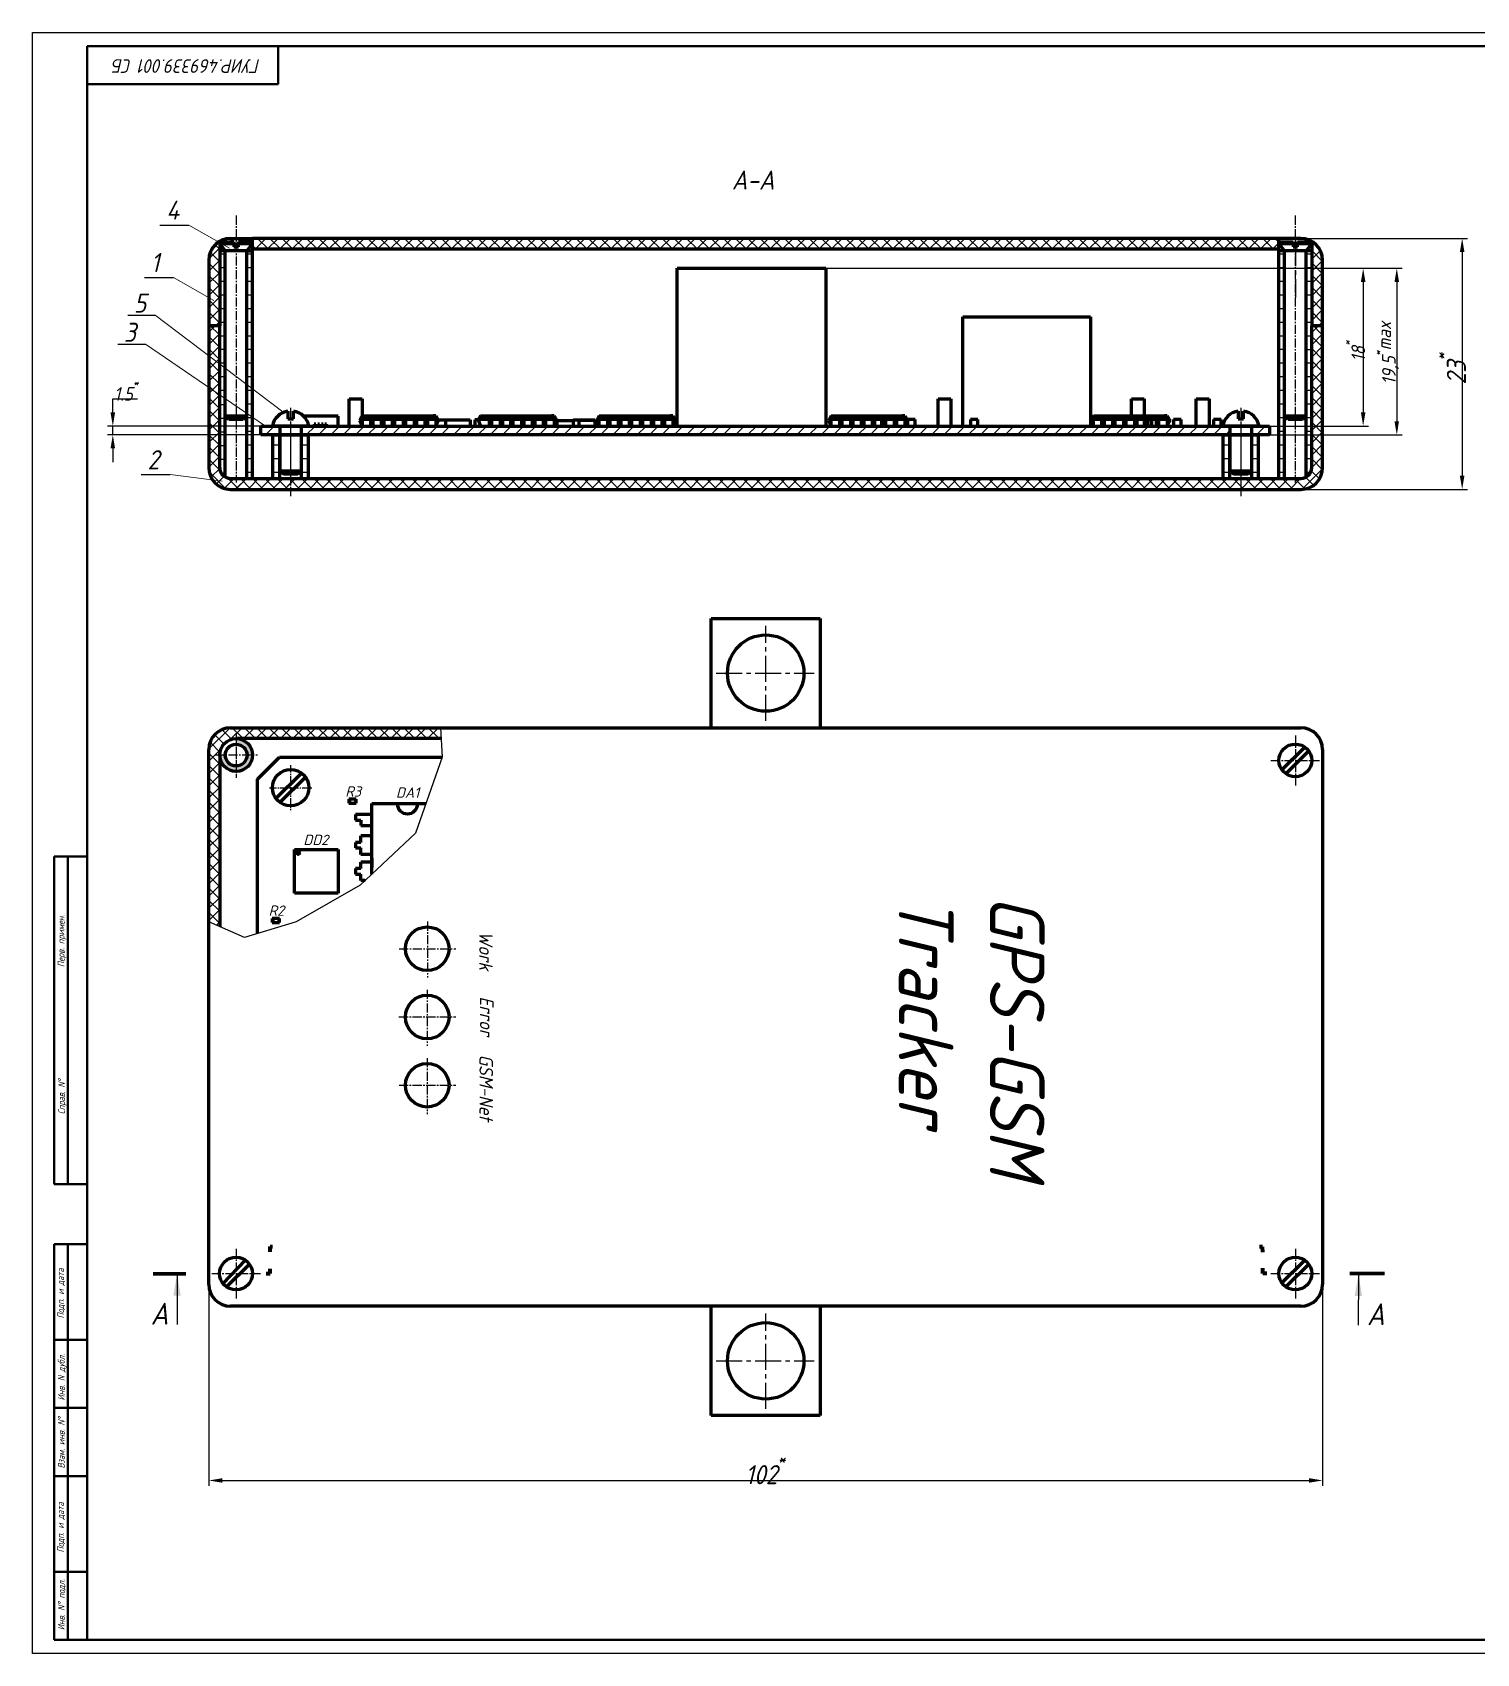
# Model space of a CAD drawing. Header units: millimetres. Extents: x 0 to 9139, y -367 to 2333.
# Drawn here: x 3502 to 4031, y -3 to 591 of the extents above; entities that cross this region are included whole.
import ezdxf
from ezdxf import colors
from ezdxf.entities.mleader import LeaderData, LeaderLine
from ezdxf.math import Vec2, Vec3

# ---------------------------------------------------------------- set-up
doc = ezdxf.new("R2010")
doc.units = ezdxf.units.MM
doc.header["$LTSCALE"] = 0.5
for name, pattern in [('ACAD_ISO02W100', [15, 12, -3]), ('CENTER2', [28.575, 19.05, -3.175, 3.175, -3.175]), ('осевая2', [28.575, 19.05, -3.175, 3.175, -3.175])]:
    doc.linetypes.add(name, pattern=pattern)
doc.layers.get('0').update_dxf_attribs({"lineweight": 60})
doc.layers.get('Defpoints').update_dxf_attribs({"color": 5})
for name, color, linetype in [('1-оси', 1, 'осевая2'), ('3-размеры', 6, 'Continuous'), ('KONTUR', 7, 'Continuous'), ('Title', 7, 'Continuous'), ('TopOverlay', 2, 'Continuous')]:
    doc.layers.add(name, color=color, linetype=linetype)
doc.layers.add('2-штриховка', color=7, linetype='Continuous', true_color=0x00c7c7)
doc.layers.add('Основная', color=7, linetype='Continuous', lineweight=40)
doc.layers.add('текст', color=7, linetype='Continuous', lineweight=30)
doc.styles.get("Standard").update_dxf_attribs({"font": 'isocpeui.ttf', "width": 0.9})
doc.styles.add('стиль1', font='romans.shx', dxfattribs={"width": 0.75, "oblique": 15, "height": 3.5})
doc.dimstyles.new('Standart', dxfattribs={"dimtxt": 5, "dimasz": 5, "dimexe": 2, "dimexo": 0, "dimgap": 1, "dimtad": 1, "dimtoh": 1, "dimdec": 0, "dimtxsty": 'Standard', "dimcen": 2.5, "dimadec": 0, "dimazin": 0, "dimtfac": 1, "dimtdec": 0, "dimtmove": 0, "dimatfit": 3, "dimldrblk": 'DOTSMALL', "dimfxl": 1, "dimarcsym": 0})
pattern_1 = [(0, (-30.363, 0), (0, 5), [24, -3, 0.5, -3, 0.5, -3])]
pattern_2 = [(45, (-30.3628, 0), (-2.245064, 2.245064), []), (135, (-30.3628, 0), (-2.245064, -2.245064), [])]

# ---------------------------------------------------------------- blocks, each defined once
blk = doc.blocks.new('_None')
blk = doc.blocks.new('*D35')
at = {"layer": '3-размеры', "color": 0, "lineweight": -2, "transparency": 16777216}
for p, q in [((3567.03, 132.18), (3567.03, 58.55)), ((3975.03, 132.18), (3975.03, 58.55)), ((3572.03, 60.55), (3970.03, 60.55))]:
    blk.add_line(p, q, dxfattribs=at)
at = {"layer": '3-размеры', "color": 0, "transparency": 16777216}
for points in [[(3572.03, 61.38), (3572.03, 59.72), (3567.03, 60.55)], [(3970.03, 61.38), (3970.03, 59.72), (3975.03, 60.55)]]:
    blk.add_solid(points, dxfattribs=at)
at = {"layer": 'Defpoints', "color": 0, "transparency": 16777216}
for p in [(3567.03, 132.18), (3975.03, 132.18), (3975.03, 60.55)]:
    blk.add_point(p, dxfattribs=at)
at = {"layer": '3-размеры', "color": 0, "transparency": 16777216, "insert": (3770.94, 65.05), "char_height": 7, "attachment_point": 5}
blk.add_mtext('102{\\A1;\\H0.7x;\\S*^ ;}', dxfattribs=at)
blk = doc.blocks.new('_DotSmall')
at = {"color": 0, "linetype": 'ByBlock', "const_width": 0.5}
blk.add_lwpolyline([(-0.0625, 0, 1), (0.0625, 0, 1)], format="xyb", close=True, dxfattribs=at)
blk = doc.blocks.new('118')
at = {"linetype": 'CENTER2', "lineweight": -3, "ltscale": 0.35}
for p, q in [((0, 10.28), (0, -10.28)), ((-9.73, 0), (9.73, 0))]:
    blk.add_line(p, q, dxfattribs=at)
at = {"lineweight": 60}
for p, q in [((-6.74, -4.9), (4.99, 6.68)), ((-4.99, -6.68), (6.74, 4.9))]:
    blk.add_line(p, q, dxfattribs=at)
blk.add_circle((0, 0), 8.33, dxfattribs=at)
blk = doc.blocks.new('*D43')
at = {"layer": '2-штриховка', "color": 0, "lineweight": -2, "transparency": 16777216}
for p, q in [((3959.03, 515.67), (4028.13, 515.67)), ((4026.13, 510.67), (4026.13, 428.67)), ((3959.03, 423.67), (4028.13, 423.67))]:
    blk.add_line(p, q, dxfattribs=at)
at = {"layer": '2-штриховка', "color": 0, "transparency": 16777216}
for points in [[(4025.29, 510.67), (4026.96, 510.67), (4026.13, 515.67)], [(4025.29, 428.67), (4026.96, 428.67), (4026.13, 423.67)]]:
    blk.add_solid(points, dxfattribs=at)
at = {"layer": 'Defpoints', "color": 0, "transparency": 16777216}
for p in [(3959.03, 515.67), (3959.03, 423.67), (4026.13, 423.67)]:
    blk.add_point(p, dxfattribs=at)
at = {"layer": '2-штриховка', "color": 0, "transparency": 16777216, "insert": (4021.63, 467.95), "char_height": 7, "attachment_point": 5, "rotation": 90}
blk.add_mtext('23{\\A1;\\H0.7x;\\S*^ ;}', dxfattribs=at)
blk = doc.blocks.new('*D51')
at = {"layer": '3-размеры', "color": 0, "lineweight": -2, "transparency": 16777216}
for p, q in [((3531.88, 451.87), (3531.88, 456.87)), ((3531.88, 456.87), (3540.88, 456.87)), ((3586.09, 446.87), (3529.88, 446.87)), ((3531.88, 443.67), (3531.88, 446.87)), ((3586.09, 443.67), (3529.88, 443.67)), ((3531.88, 438.67), (3531.88, 433.67))]:
    blk.add_line(p, q, dxfattribs=at)
at = {"layer": '3-размеры', "color": 0, "transparency": 16777216}
for points in [[(3531.05, 451.87), (3532.71, 451.87), (3531.88, 446.87)], [(3531.05, 438.67), (3532.71, 438.67), (3531.88, 443.67)]]:
    blk.add_solid(points, dxfattribs=at)
at = {"layer": 'Defpoints', "color": 0, "transparency": 16777216}
for p in [(3586.09, 446.87), (3531.88, 443.67), (3586.09, 443.67)]:
    blk.add_point(p, dxfattribs=at)
at = {"layer": '3-размеры', "color": 0, "transparency": 16777216, "insert": (3536.88, 460.37), "char_height": 5, "attachment_point": 5}
blk.add_mtext('1.5{\\A1;\\H0.7x;\\S*^ ;}', dxfattribs=at)
blk = doc.blocks.new('*D52')
at = {"layer": '3-размеры', "color": 0, "lineweight": -2, "transparency": 16777216}
for p, q in [((3793.09, 504.68), (3991.87, 504.68)), ((3989.87, 499.68), (3989.87, 451.87)), ((3793.09, 446.87), (3991.87, 446.87))]:
    blk.add_line(p, q, dxfattribs=at)
at = {"layer": '3-размеры', "color": 0, "transparency": 16777216}
for points in [[(3989.03, 499.68), (3990.7, 499.68), (3989.87, 504.68)], [(3989.03, 451.87), (3990.7, 451.87), (3989.87, 446.87)]]:
    blk.add_solid(points, dxfattribs=at)
at = {"layer": 'Defpoints', "color": 0, "transparency": 16777216}
for p in [(3793.09, 504.68), (3793.09, 446.87), (3989.87, 446.87)]:
    blk.add_point(p, dxfattribs=at)
at = {"layer": '3-размеры', "color": 0, "transparency": 16777216, "insert": (3986.37, 474.44), "char_height": 5, "attachment_point": 5, "rotation": 90}
blk.add_mtext('18{\\A1;\\H0.7x;\\S*^ ;}', dxfattribs=at)
blk = doc.blocks.new('*D53')
at = {"layer": '3-размеры', "color": 0, "lineweight": -2, "transparency": 16777216}
for p, q in [((3793.09, 504.68), (4004.18, 504.68)), ((4002.18, 499.68), (4002.18, 448.67)), ((3793.09, 443.67), (4004.18, 443.67))]:
    blk.add_line(p, q, dxfattribs=at)
at = {"layer": '3-размеры', "color": 0, "transparency": 16777216}
for points in [[(4001.34, 499.68), (4003.01, 499.68), (4002.18, 504.68)], [(4001.34, 448.67), (4003.01, 448.67), (4002.18, 443.67)]]:
    blk.add_solid(points, dxfattribs=at)
at = {"layer": 'Defpoints', "color": 0, "transparency": 16777216}
for p in [(3793.09, 504.68), (3793.09, 443.67), (4002.18, 443.67)]:
    blk.add_point(p, dxfattribs=at)
at = {"layer": '3-размеры', "color": 0, "transparency": 16777216, "insert": (3998.18, 473.61), "char_height": 5, "attachment_point": 5, "rotation": 90}
blk.add_mtext('19,5{\\A1;\\H0.7x;\\S*^ ;\\H1.4286x;max}', dxfattribs=at)

msp = doc.modelspace()

# ---------------------------------------------------------------- hatches: boundary and pattern name
h = msp.add_hatch(color=0)
h.dxf.hatch_style = 1
h.paths.add_polyline_path([(3573.04, 326.37), (3571.04, 326.37, 0.414214), (3577.04, 320.37), (3577.04, 322.37, -0.414214)])
h.paths.add_polyline_path([(3583.04, 326.37), (3581.04, 326.37, -0.414214), (3577.04, 322.37), (3577.04, 320.37, 0.414214)])
h.paths.add_polyline_path([(3577.04, 332.37), (3577.04, 330.37, -0.414214), (3581.04, 326.37), (3583.04, 326.37, 0.414214)])
at = {"lineweight": 60}
h = msp.add_hatch(color=256, dxfattribs=at)
h.dxf.hatch_style = 1
h.paths.add_polyline_path([(3618.6, 310.18), (3618.3, 310.18), (3618.3, 308.68), (3618.6, 308.68)])
h.paths.add_polyline_path([(3620.75, 308.68), (3621.05, 308.68), (3621.05, 310.18), (3620.75, 310.18)])
h = msp.add_hatch(color=256, dxfattribs=at)
h.dxf.hatch_style = 1
h.paths.add_polyline_path([(3590.5, 266.51), (3590.2, 266.51), (3590.2, 265.01), (3590.5, 265.01)])
h.paths.add_polyline_path([(3592.65, 265.01), (3592.95, 265.01), (3592.95, 266.51), (3592.65, 266.51)])
at = {"layer": '2-штриховка'}
h = msp.add_hatch(dxfattribs=at)
h.set_pattern_fill('ANSI37', color=0)
h.set_pattern_definition(pattern_2)
h.paths.add_polyline_path([(3571.03, 514.59, 0.267949), (3567.03, 507.67), (3567.03, 483.67), (3571.03, 483.67)])
h = msp.add_hatch(dxfattribs=at)
h.set_pattern_fill('ACAD_ISO06W100', color=0)
h.set_pattern_definition([(0, (-30.363, 0), (0, 5), [24, -3, 0.5, -3, 0.5, -6.5]), (0, (-30.363, 0), (0, 5), [-34, 0.5, -3])])
h.paths.add_polyline_path([(3573.03, 511.07), (3573.01, 511.09), (3571.03, 511.09), (3571.03, 511.09), (3573.01, 511.09), (3571.03, 513.74), (3571.03, 511.09), (3573.01, 511.09), (3573.01, 511.09), (3571.03, 511.09), (3571.03, 483.67), (3571.03, 458.82), (3573.03, 457.95), (3573.03, 474.61), (3572.99, 474.65), (3573.03, 474.65)])
h = msp.add_hatch(dxfattribs=at)
h.set_pattern_fill('ANSI37', color=0)
h.set_pattern_definition(pattern_2)
edge = h.paths.add_edge_path()
edge.add_arc((3967.03, 507.67), 8, 0, 60)
edge.add_line((3971.03, 514.59), (3971.03, 483.67))
edge.add_line((3971.03, 483.67), (3975.03, 483.67))
edge.add_line((3975.03, 483.67), (3975.03, 507.67))
edge = h.paths.add_edge_path()
edge.add_line((3975.03, 483.67), (3971.03, 483.67))
edge.add_line((3971.03, 483.67), (3971.03, 431.67))
edge.add_arc((3967.03, 431.67), 4, -90, 0, ccw=False)
edge.add_line((3967.03, 427.67), (3576.99, 427.67))
edge.add_line((3576.99, 427.67), (3576.99, 423.67))
edge.add_line((3576.99, 423.67), (3967.03, 423.67))
edge.add_arc((3967.03, 431.67), 8, 270, 360)
edge.add_line((3975.03, 431.67), (3975.03, 483.67))
h = msp.add_hatch(dxfattribs=at)
h.set_pattern_fill('ACAD_ISO05W100', color=0)
h.set_pattern_definition(pattern_1)
h.paths.add_polyline_path([(3583.03, 511.09), (3581.03, 511.09), (3581.03, 427.67), (3583.03, 427.67)])
h = msp.add_hatch(dxfattribs=at)
h.set_pattern_fill('ANSI37', color=0)
h.set_pattern_definition(pattern_2)
h.paths.add_polyline_path([(3959.03, 515.67), (3583.03, 515.67), (3583.03, 511.67), (3959.03, 511.67)])
h = msp.add_hatch(dxfattribs=at)
h.set_pattern_fill('ACAD_ISO05W100', color=0)
h.set_pattern_definition(pattern_1)
edge = h.paths.add_edge_path()
edge.add_line((3961.03, 483.49), (3961.03, 513.74))
edge.add_arc((3960.03, 516.05), 2.52, 246.61597, 293.38403, ccw=False)
edge.add_line((3959.03, 513.74), (3959.03, 428.02))
edge.add_arc((3957.03, 431.49), 4, 300, 360)
edge.add_line((3961.03, 431.49), (3961.03, 483.49))
h = msp.add_hatch(dxfattribs=at)
h.set_pattern_fill('ANSI37', color=0)
h.set_pattern_definition(pattern_2)
edge = h.paths.add_edge_path()
edge.add_line((3571.03, 431.67), (3571.03, 483.4))
edge.add_line((3571.03, 483.4), (3567.03, 483.94))
edge.add_line((3567.03, 483.94), (3567.03, 431.67))
edge.add_arc((3575.03, 431.67), 8, 180, 270)
edge.add_line((3575.03, 423.67), (3597.02, 423.67))
edge.add_line((3597.02, 423.67), (3597.02, 427.67))
edge.add_line((3597.02, 427.67), (3575.03, 427.67))
edge.add_arc((3575.03, 431.67), 4, 180, 270, ccw=False)
h = msp.add_hatch(dxfattribs=at)
h.set_pattern_fill('ANSI31', color=0)
h.set_pattern_definition([(45, (-30.3628, 0), (-2.245064, 2.245064), [])])
h.paths.add_polyline_path([(3593.02, 446.87), (3586.09, 446.87), (3586.09, 443.67), (3593.02, 443.67)])
h = msp.add_hatch(dxfattribs=at)
h.set_pattern_fill('ANSI31', color=0)
h.set_pattern_definition([(45, (-15.4248, 0), (-2.245064, 2.245064), [])])
h.paths.add_polyline_path([(3941.07, 446.87), (3601.02, 446.87), (3601.02, 443.67), (3941.07, 443.67)])
h = msp.add_hatch(dxfattribs=at)
h.set_pattern_fill('ANSI31', color=0)
h.set_pattern_definition([(45, (332.6227, 0), (-2.245064, 2.245064), [])])
h.paths.add_polyline_path([(3955.6, 446.87), (3949.07, 446.87), (3949.07, 443.67), (3955.6, 443.67)])
h = msp.add_hatch(dxfattribs=at)
h.set_pattern_fill('ACAD_ISO05W100', color=0)
h.set_pattern_definition(pattern_1)
h.paths.add_polyline_path([(3593.02, 443.67), (3590.53, 443.67), (3590.53, 427.67), (3593.02, 427.67)])
h.paths.add_polyline_path([(3603.52, 443.67), (3601.02, 443.67), (3601.02, 430.53), (3601.02, 427.67), (3603.52, 427.67)])
h = msp.add_hatch(dxfattribs=at)
h.set_pattern_fill('ACAD_ISO05W100', color=0)
h.set_pattern_definition(pattern_1)
h.paths.add_polyline_path([(3603.52, 443.67), (3601.02, 443.67), (3601.02, 430.53), (3601.02, 427.67), (3603.52, 427.67)])
h = msp.add_hatch(dxfattribs=at)
h.set_pattern_fill('ACAD_ISO05W100', color=0)
h.set_pattern_definition([(0, (317.6847, -2e-11), (0, 5), [24, -3, 0.5, -3, 0.5, -3])])
h.paths.add_polyline_path([(3941.07, 443.67), (3938.57, 443.67), (3938.57, 427.67), (3941.07, 427.67)])
h.paths.add_polyline_path([(3951.57, 443.67), (3949.07, 443.67), (3949.07, 430.53), (3949.07, 427.67), (3951.57, 427.67)])
h = msp.add_hatch(dxfattribs=at)
h.set_pattern_fill('ANSI37', color=0)
h.set_pattern_definition(pattern_2)
h.paths.add_polyline_path([(3651.85, 336.37), (3575.03, 336.37, 0.414214), (3567.03, 328.37), (3567.03, 265.21), (3571.03, 263.48), (3571.04, 326.37, -0.414199), (3577.04, 332.37), (3652.09, 332.37)])

# ---------------------------------------------------------------- linework, layer by layer
at = {"linetype": 'CENTER2', "lineweight": -3, "ltscale": 0.35}
for p, q in [((3577.04, 524), (3577.04, 426.18)), ((3965.02, 524), (3965.02, 426.18)), ((3597.02, 453.53), (3597.02, 421.21)), ((3945.07, 453.53), (3945.07, 421.21)), ((3577.04, 334.31), (3577.04, 317.99)), ((3577.04, 333.4), (3577.04, 319.29)), ((3965.03, 333.46), (3965.03, 315.18)), ((3569.23, 326.37), (3584.83, 326.37)), ((3956.1, 324.39), (3973.93, 324.39)), ((3647.1, 265.33), (3647.1, 244.78)), ((3636.78, 255.39), (3657.58, 255.39)), ((3647.03, 240.31), (3647.03, 219.76)), ((3636.7, 230.37), (3657.5, 230.37)), ((3647.03, 215.33), (3647.03, 194.78)), ((3636.71, 205.39), (3657.51, 205.39)), ((3577.02, 145.44), (3577.02, 127.16)), ((3965.03, 145.44), (3965.03, 127.16)), ((3568.1, 136.37), (3585.93, 136.37)), ((3956.1, 136.37), (3973.93, 136.37))]:
    msp.add_line(p, q, dxfattribs=at)
at = {"color": 0}
for p, q in [((3571.03, 514.59), (3571.03, 483.67)), ((3573.03, 511.09), (3571.03, 511.09)), ((3573.03, 428.2), (3573.03, 511.07)), ((3575.03, 515.67), (3583.03, 515.67)), ((3581.03, 511.09), (3583.03, 511.09)), ((3583.03, 427.67), (3583.03, 515.67)), ((3967.03, 515.67), (3583.03, 515.67)), ((3959.03, 511.67), (3583.03, 511.67)), ((3959.03, 427.67), (3959.03, 515.67)), ((3961.03, 511.07), (3959.03, 511.07)), ((3961.03, 427.67), (3961.03, 511.07)), ((3969.03, 428.2), (3969.03, 511.09)), ((3971.03, 514.59), (3971.03, 483.67)), ((3567.03, 507.67), (3567.03, 483.67)), ((3975.03, 483.67), (3975.03, 507.67)), ((3738.6, 446.87), (3738.6, 504.68)), ((3738.6, 504.68), (3793.09, 504.68)), ((3793.09, 504.68), (3793.09, 446.87)), ((3567.03, 483.67), (3567.03, 431.67)), ((3571.03, 483.67), (3567.03, 483.67)), ((3571.03, 431.67), (3571.03, 483.66)), ((3843.24, 446.87), (3843.24, 486.87)), ((3843.24, 486.87), (3889.99, 486.87)), ((3889.99, 486.87), (3889.99, 446.87)), ((3971.03, 431.67), (3971.03, 483.67)), ((3975.03, 483.67), (3971.03, 483.67)), ((3975.03, 431.67), (3975.03, 483.67)), ((3618.48, 446.87), (3618.48, 456.87)), ((3618.48, 456.87), (3623.22, 456.87)), ((3623.22, 456.87), (3623.22, 446.87)), ((3834.15, 446.87), (3834.15, 456.87)), ((3834.15, 456.87), (3838.89, 456.87)), ((3838.89, 456.87), (3838.89, 446.87)), ((3904.96, 450.62), (3904.96, 456.87)), ((3904.96, 456.87), (3909.7, 456.87)), ((3909.7, 456.87), (3909.7, 450.62)), ((3928.73, 446.87), (3928.73, 456.87)), ((3928.73, 456.87), (3933.47, 456.87)), ((3933.47, 456.87), (3933.47, 446.87)), ((3586.09, 443.67), (3586.09, 446.87)), ((3586.09, 446.87), (3955.6, 446.87)), ((3614.47, 450.47), (3601.83, 450.47)), ((3606.25, 447.56), (3605.59, 447.56)), ((3605.59, 447.56), (3605.59, 446.87)), ((3606.25, 446.87), (3606.25, 447.56)), ((3607.61, 447.56), (3606.95, 447.56)), ((3606.95, 447.56), (3606.95, 446.87)), ((3607.61, 446.87), (3607.61, 447.56)), ((3608.93, 447.56), (3608.27, 447.56)), ((3608.27, 447.56), (3608.27, 446.87)), ((3608.93, 446.87), (3608.93, 447.56)), ((3610.2, 447.56), (3609.54, 447.56)), ((3609.54, 447.56), (3609.54, 446.87)), ((3610.2, 446.87), (3610.2, 447.56)), ((3614.47, 446.87), (3614.47, 450.47)), ((3666.54, 450.62), (3665.72, 449.17)), ((3665.72, 449.17), (3666.56, 446.87)), ((3810.76, 449.27), (3810.76, 446.87)), ((3813.51, 446.87), (3813.51, 449.27)), ((3822.99, 449.27), (3822.99, 446.87)), ((3825.74, 446.87), (3825.74, 449.27)), ((3845.99, 449.27), (3845.99, 446.87)), ((3848.74, 446.87), (3848.74, 449.27)), ((3909.7, 449.27), (3909.7, 446.87)), ((3912.45, 446.87), (3912.45, 449.27)), ((3920.44, 449.27), (3920.44, 446.87)), ((3923.19, 446.87), (3923.19, 449.27)), ((3935.1, 449.27), (3935.1, 446.87)), ((3937.85, 446.87), (3937.85, 449.27)), ((3949.07, 446.87), (3955.6, 446.87)), ((3955.6, 446.87), (3955.6, 443.67)), ((3955.6, 443.67), (3586.09, 443.67)), ((3590.53, 427.67), (3590.53, 443.67)), ((3590.53, 427.67), (3590.53, 443.67)), ((3590.53, 443.67), (3603.52, 443.67)), ((3593.02, 427.67), (3593.02, 443.67)), ((3601.02, 427.67), (3601.02, 443.67)), ((3603.52, 427.67), (3603.52, 443.67)), ((3938.57, 427.67), (3938.57, 443.67)), ((3938.57, 427.67), (3938.57, 443.67)), ((3938.57, 443.67), (3951.57, 443.67)), ((3941.07, 427.67), (3941.07, 443.67)), ((3949.07, 427.67), (3949.07, 443.67)), ((3951.57, 427.67), (3951.57, 443.67)), ((3975.03, 431.67), (3975.03, 431.67)), ((3575.03, 427.67), (3967.03, 427.67)), ((3575.03, 423.67), (3967.03, 423.67)), ((3751.03, 336.37), (3751.03, 376.37)), ((3751.03, 376.37), (3791.03, 376.37)), ((3791.03, 376.37), (3791.03, 336.37)), ((3652.09, 332.37), (3577.04, 332.37)), ((3571.03, 326.37), (3571.03, 263.48)), ((3584.93, 317.55), (3592.93, 325.55)), ((3592.93, 325.55), (3652.5, 325.55)), ((3584.93, 260.96), (3584.93, 317.55)), ((3622.79, 304.54), (3620.79, 304.54)), ((3620.79, 304.54), (3620.79, 302.54)), ((3626.79, 304.54), (3622.79, 304.54)), ((3626.79, 282.71), (3626.79, 308.54)), ((3626.79, 308.54), (3646.54, 308.54)), ((3567.03, 300.19), (3567.03, 300.19)), ((3620.79, 302.54), (3622.79, 302.54)), ((3622.79, 302.54), (3622.79, 300.54)), ((3622.79, 300.54), (3626.79, 300.54)), ((3598.47, 291.74), (3614.47, 291.74)), ((3598.47, 275.74), (3598.47, 291.74)), ((3614.47, 291.74), (3614.47, 275.74)), ((3622.79, 294.34), (3620.79, 294.34)), ((3620.79, 294.34), (3620.79, 293.34)), ((3620.79, 293.34), (3620.79, 292.34)), ((3620.79, 292.34), (3622.79, 292.34)), ((3626.79, 296.74), (3622.79, 296.74)), ((3622.79, 294.34), (3622.79, 296.74)), ((3622.79, 289.94), (3622.79, 292.34)), ((3626.79, 288.54), (3626.79, 291.94)), ((3626.79, 289.94), (3622.79, 289.94)), ((3626.79, 287.14), (3622.79, 287.14)), ((3622.79, 284.74), (3622.79, 287.14)), ((3626.79, 288.54), (3626.79, 285.14)), ((3622.79, 284.74), (3620.79, 284.74)), ((3620.79, 284.74), (3620.79, 283.74)), ((3620.79, 283.74), (3620.79, 282.74)), ((3620.79, 282.74), (3622.79, 282.74)), ((3622.79, 280.34), (3622.79, 282.74)), ((3624.27, 280.34), (3622.79, 280.34)), ((3614.47, 275.74), (3598.47, 275.74)), ((3751.03, 84.37), (3751.03, 124.37)), ((3791.03, 124.37), (3791.03, 84.37)), ((3791.03, 84.37), (3751.03, 84.37))]:
    msp.add_line(p, q, dxfattribs=at)
at = {"color": 7, "lineweight": 60}
for p, q in [((3571.03, 514.39), (3576.21, 514.39)), ((3571.03, 513.74), (3573.03, 511.07)), ((3571.03, 513.74), (3576.21, 513.74)), ((3576.21, 514.39), (3576.21, 512.53)), ((3576.21, 512.53), (3577.86, 512.53)), ((3577.86, 512.53), (3577.86, 514.39)), ((3577.86, 514.39), (3583.03, 514.39)), ((3577.86, 513.74), (3583.03, 513.74)), ((3583.03, 513.74), (3581.03, 511.09)), ((3959.03, 514.39), (3964.21, 514.39)), ((3959.03, 513.74), (3961.03, 511.07)), ((3959.03, 513.74), (3964.21, 513.74)), ((3964.21, 514.39), (3964.21, 512.53)), ((3964.21, 512.53), (3965.86, 512.53)), ((3965.86, 512.53), (3965.86, 514.39)), ((3965.86, 514.39), (3971.03, 514.39)), ((3965.86, 513.74), (3971.03, 513.74)), ((3971.03, 513.74), (3969.03, 511.09))]:
    msp.add_line(p, q, dxfattribs=at)
at = {"lineweight": 60}
for p, q in [((3581.03, 511.09), (3573.03, 511.07)), ((3581.03, 427.67), (3581.03, 511.09)), ((3971.03, 511.09), (3961.03, 511.07)), ((3596.02, 452.39), (3596.02, 449.53)), ((3598.02, 449.53), (3598.02, 452.39)), ((3944.07, 452.39), (3944.07, 449.53)), ((3946.07, 449.53), (3946.07, 452.39)), ((3572.99, 450.65), (3580.99, 450.65)), ((3574.32, 449.31), (3572.99, 450.65)), ((3579.66, 449.31), (3574.32, 449.31)), ((3580.99, 450.65), (3579.66, 449.31)), ((3603.69, 446.87), (3590.36, 446.87)), ((3593.02, 446.87), (3593.02, 430.53)), ((3601.02, 446.87), (3593.02, 446.87)), ((3596.02, 449.53), (3598.02, 449.53)), ((3601.02, 430.53), (3601.02, 446.87)), ((3623.22, 450.62), (3622.21, 448.87)), ((3622.22, 448.88), (3623.22, 447.12)), ((3623.22, 450.62), (3622.53, 449.42)), ((3622.53, 449.42), (3650.9, 449.42)), ((3622.53, 448.34), (3623.22, 448.34)), ((3622.87, 450.02), (3650.56, 450.02)), ((3623.22, 450.62), (3650.22, 450.62)), ((3623.22, 446.87), (3623.22, 449.42)), ((3623.22, 449.42), (3626.22, 449.42)), ((3623.22, 449.42), (3626.22, 449.42)), ((3623.22, 449.42), (3626.22, 449.42)), ((3626.22, 449.42), (3626.22, 446.87)), ((3626.22, 448.34), (3627.22, 448.34)), ((3627.22, 446.87), (3627.22, 449.42)), ((3630.22, 449.42), (3630.22, 446.87)), ((3630.22, 448.34), (3631.22, 448.34)), ((3631.22, 446.87), (3631.22, 449.42)), ((3634.22, 449.42), (3634.22, 446.87)), ((3634.22, 448.34), (3635.22, 448.34)), ((3635.22, 446.87), (3635.22, 449.42)), ((3638.22, 449.42), (3638.22, 446.87)), ((3638.22, 448.34), (3639.22, 448.34)), ((3639.22, 446.87), (3639.22, 449.42)), ((3642.22, 449.42), (3642.22, 446.87)), ((3642.22, 448.34), (3643.22, 448.34)), ((3643.22, 446.87), (3643.22, 449.42)), ((3646.22, 449.42), (3646.22, 446.87)), ((3646.22, 448.34), (3647.22, 448.34)), ((3647.22, 446.87), (3647.22, 449.42)), ((3650.22, 450.62), (3649.22, 450.62)), ((3650.22, 450.62), (3650.22, 450.62)), ((3650.22, 450.62), (3651.22, 448.87)), ((3650.22, 449.42), (3650.22, 446.87)), ((3651.21, 448.88), (3650.22, 447.12)), ((3650.22, 448.34), (3650.9, 448.34)), ((3651.04, 449.17), (3653.72, 449.17)), ((3653.72, 449.17), (3653.72, 446.87)), ((3653.72, 449.17), (3662.72, 449.17)), ((3662.72, 449.17), (3662.72, 446.87)), ((3665.72, 449.17), (3664.54, 449.17)), ((3664.54, 449.17), (3664.54, 446.87)), ((3665.86, 449.42), (3694.23, 449.42)), ((3666.2, 450.02), (3693.89, 450.02)), ((3666.54, 450.62), (3693.54, 450.62)), ((3669.72, 449.42), (3669.72, 446.87)), ((3669.72, 448.34), (3670.72, 448.34)), ((3670.72, 446.87), (3670.72, 449.42)), ((3673.72, 449.42), (3673.72, 446.87)), ((3673.72, 448.34), (3674.72, 448.34)), ((3674.72, 446.87), (3674.72, 449.42)), ((3677.54, 449.42), (3677.54, 446.87)), ((3677.54, 448.34), (3678.54, 448.34)), ((3678.54, 446.87), (3678.54, 449.42)), ((3681.54, 449.42), (3681.54, 446.87)), ((3681.54, 448.34), (3682.54, 448.34)), ((3682.54, 446.87), (3682.54, 449.42)), ((3685.54, 449.42), (3685.54, 446.87)), ((3685.54, 448.34), (3686.54, 448.34)), ((3686.54, 446.87), (3686.54, 449.42)), ((3689.54, 449.42), (3689.54, 446.87)), ((3689.54, 448.34), (3690.54, 448.34)), ((3690.54, 446.87), (3690.54, 449.42)), ((3693.54, 450.62), (3692.54, 450.62)), ((3693.54, 450.62), (3693.54, 450.62)), ((3693.54, 450.62), (3694.54, 448.87)), ((3693.54, 449.42), (3693.54, 446.87)), ((3694.54, 448.88), (3693.54, 447.12)), ((3693.54, 448.34), (3694.23, 448.34)), ((3694.54, 448.88), (3700.54, 448.88)), ((3694.54, 448.87), (3694.54, 446.87)), ((3700.54, 448.88), (3700.54, 449.18)), ((3700.54, 449.18), (3703.54, 449.18)), ((3700.54, 448.88), (3700.54, 446.87)), ((3708.54, 448.87), (3702.54, 448.87)), ((3702.54, 448.87), (3702.54, 446.87)), ((3703.54, 449.18), (3708.54, 449.18)), ((3708.54, 449.18), (3708.54, 446.87)), ((3708.54, 446.87), (3708.54, 448.87)), ((3710.04, 450.62), (3709.04, 448.87)), ((3709.05, 448.88), (3710.04, 447.12)), ((3710.04, 450.62), (3709.36, 449.42)), ((3709.36, 449.42), (3737.73, 449.42)), ((3709.36, 448.34), (3710.04, 448.34)), ((3709.7, 450.02), (3737.39, 450.02)), ((3710.04, 450.62), (3737.04, 450.62)), ((3710.04, 446.87), (3710.04, 449.42)), ((3710.04, 449.42), (3713.04, 449.42)), ((3710.04, 449.42), (3713.04, 449.42)), ((3710.04, 449.42), (3713.04, 449.42)), ((3713.04, 449.42), (3713.04, 446.87)), ((3713.04, 448.34), (3714.04, 448.34)), ((3714.04, 446.87), (3714.04, 449.42)), ((3717.04, 449.42), (3717.04, 446.87)), ((3717.04, 448.34), (3718.04, 448.34)), ((3718.04, 446.87), (3718.04, 449.42)), ((3721.04, 449.42), (3721.04, 446.87)), ((3721.04, 448.34), (3722.04, 448.34)), ((3722.04, 446.87), (3722.04, 449.42)), ((3725.04, 449.42), (3725.04, 446.87)), ((3725.04, 448.34), (3726.04, 448.34)), ((3726.04, 446.87), (3726.04, 449.42)), ((3729.04, 449.42), (3729.04, 446.87)), ((3729.04, 448.34), (3730.04, 448.34)), ((3730.04, 446.87), (3730.04, 449.42)), ((3733.04, 449.42), (3733.04, 446.87)), ((3733.04, 448.34), (3734.04, 448.34)), ((3734.04, 446.87), (3734.04, 449.42)), ((3737.04, 450.62), (3736.04, 450.62)), ((3737.04, 450.62), (3737.04, 450.62)), ((3737.04, 450.62), (3738.04, 448.87)), ((3737.04, 449.42), (3737.04, 446.87)), ((3738.04, 448.88), (3737.04, 447.12)), ((3737.04, 448.34), (3737.73, 448.34)), ((3738.04, 448.87), (3738.54, 448.87)), ((3795.04, 450.62), (3794.04, 448.87)), ((3794.05, 448.88), (3795.04, 447.12)), ((3795.04, 450.62), (3794.36, 449.42)), ((3794.36, 449.42), (3822.73, 449.42)), ((3794.36, 448.34), (3795.04, 448.34)), ((3794.7, 450.02), (3822.39, 450.02)), ((3795.04, 450.62), (3822.04, 450.62)), ((3795.04, 446.87), (3795.04, 449.42)), ((3795.04, 449.42), (3798.04, 449.42)), ((3795.04, 449.42), (3798.04, 449.42)), ((3795.04, 449.42), (3798.04, 449.42)), ((3798.04, 449.42), (3798.04, 446.87)), ((3798.04, 448.34), (3799.04, 448.34)), ((3799.04, 446.87), (3799.04, 449.42)), ((3802.04, 449.42), (3802.04, 446.87)), ((3802.04, 448.34), (3803.04, 448.34)), ((3803.04, 446.87), (3803.04, 449.42)), ((3806.04, 449.42), (3806.04, 446.87)), ((3806.04, 448.34), (3807.04, 448.34)), ((3807.04, 446.87), (3807.04, 449.42)), ((3810.04, 449.42), (3810.04, 446.87)), ((3810.04, 448.34), (3811.04, 448.34)), ((3813.51, 449.27), (3810.76, 449.27)), ((3811.04, 446.87), (3811.04, 449.42)), ((3814.04, 449.42), (3814.04, 446.87)), ((3814.04, 448.34), (3815.04, 448.34)), ((3815.04, 446.87), (3815.04, 449.42)), ((3818.04, 449.42), (3818.04, 446.87)), ((3818.04, 448.34), (3819.04, 448.34)), ((3819.04, 446.87), (3819.04, 449.42)), ((3822.04, 450.62), (3821.04, 450.62)), ((3822.04, 450.62), (3822.04, 450.62)), ((3822.04, 450.62), (3823.04, 448.87)), ((3822.04, 449.42), (3822.04, 446.87)), ((3823.04, 448.88), (3822.04, 447.12)), ((3822.04, 448.34), (3822.73, 448.34)), ((3825.74, 449.27), (3822.99, 449.27)), ((3823.04, 448.87), (3823.54, 448.87)), ((3848.74, 449.27), (3845.99, 449.27)), ((3891.08, 450.62), (3890.08, 448.87)), ((3890.08, 448.88), (3891.08, 447.12)), ((3891.08, 450.62), (3890.39, 449.42)), ((3890.39, 449.42), (3918.76, 449.42)), ((3890.39, 448.34), (3891.08, 448.34)), ((3890.73, 450.02), (3918.42, 450.02)), ((3891.08, 450.62), (3918.08, 450.62)), ((3891.08, 446.87), (3891.08, 449.42)), ((3891.08, 449.42), (3894.08, 449.42)), ((3891.08, 449.42), (3894.08, 449.42)), ((3891.08, 449.42), (3894.08, 449.42)), ((3894.08, 449.42), (3894.08, 446.87)), ((3894.08, 448.34), (3895.08, 448.34)), ((3895.08, 446.87), (3895.08, 449.42)), ((3898.08, 449.42), (3898.08, 446.87)), ((3898.08, 448.34), (3899.08, 448.34)), ((3899.08, 446.87), (3899.08, 449.42)), ((3902.08, 449.42), (3902.08, 446.87)), ((3902.08, 448.34), (3903.08, 448.34)), ((3903.08, 446.87), (3903.08, 449.42)), ((3906.08, 449.42), (3906.08, 446.87)), ((3906.08, 448.34), (3907.08, 448.34)), ((3907.08, 446.87), (3907.08, 449.42)), ((3912.45, 449.27), (3909.7, 449.27)), ((3910.08, 449.42), (3910.08, 446.87)), ((3910.08, 448.34), (3911.08, 448.34)), ((3911.08, 446.87), (3911.08, 449.42)), ((3914.08, 449.42), (3914.08, 446.87)), ((3914.08, 448.34), (3915.08, 448.34)), ((3915.08, 446.87), (3915.08, 449.42)), ((3918.08, 450.62), (3917.08, 450.62)), ((3918.08, 450.62), (3918.08, 450.62)), ((3918.08, 450.62), (3919.08, 448.87)), ((3918.08, 449.42), (3918.08, 446.87)), ((3919.07, 448.88), (3918.08, 447.12)), ((3918.08, 448.34), (3918.76, 448.34)), ((3919.08, 448.87), (3919.58, 448.87)), ((3923.19, 449.27), (3920.44, 449.27)), ((3937.85, 449.27), (3935.1, 449.27)), ((3951.74, 446.87), (3938.41, 446.87)), ((3941.07, 446.87), (3941.07, 430.53)), ((3949.07, 446.87), (3941.07, 446.87)), ((3944.07, 449.53), (3946.07, 449.53)), ((3949.07, 430.53), (3949.07, 446.87)), ((3961.03, 450.65), (3969.03, 450.65)), ((3962.36, 449.31), (3961.03, 450.65)), ((3967.69, 449.31), (3962.36, 449.31)), ((3969.03, 450.65), (3967.69, 449.31)), ((3601.02, 443.67), (3593.02, 443.67)), ((3949.07, 443.67), (3941.07, 443.67)), ((3593.02, 430.53), (3601.02, 430.53)), ((3594.36, 429.2), (3593.02, 430.53)), ((3599.69, 429.2), (3594.36, 429.2)), ((3601.02, 430.53), (3599.69, 429.2)), ((3941.07, 430.53), (3949.07, 430.53)), ((3942.41, 429.2), (3941.07, 430.53)), ((3947.74, 429.2), (3942.41, 429.2)), ((3949.07, 430.53), (3947.74, 429.2)), ((3960.11, 320.95), (3968.54, 329.25)), ((3961.51, 319.52), (3969.94, 327.83)), ((3618.3, 310.18), (3618.3, 308.68)), ((3621.05, 310.18), (3618.3, 310.18)), ((3618.3, 310.18), (3618.92, 310.18)), ((3618.6, 310.18), (3618.6, 308.68)), ((3620.75, 310.18), (3620.75, 308.68)), ((3621.05, 308.68), (3621.05, 310.18)), ((3618.3, 308.68), (3621.05, 308.68)), ((3590.2, 266.51), (3590.2, 265.01)), ((3592.95, 266.51), (3590.2, 266.51)), ((3590.2, 266.51), (3590.83, 266.51)), ((3590.2, 265.01), (3592.95, 265.01)), ((3590.5, 266.51), (3590.5, 265.01)), ((3592.65, 266.51), (3592.65, 265.01)), ((3592.95, 265.01), (3592.95, 266.51)), ((3572.25, 132.74), (3580.54, 141.23)), ((3573.51, 131.5), (3581.94, 139.81)), ((3960.11, 132.92), (3968.54, 141.23)), ((3961.51, 131.5), (3969.94, 139.81))]:
    msp.add_line(p, q, dxfattribs=at)
for p, q in [((3575.03, 336.37), (3967.03, 336.37)), ((3567.03, 132.37), (3567.03, 328.37)), ((3975.03, 328.37), (3975.03, 132.37)), ((3967.03, 124.37), (3575.03, 124.37))]:
    msp.add_line(p, q)
at = {"color": 0, "lineweight": 106}
for p, q in [((3589.52, 144.33), (3589.52, 146.22)), ((3589.52, 146.22), (3590.4, 146.22)), ((3953.05, 146.12), (3951.89, 146.12)), ((3953.06, 144.23), (3953.05, 146.12)), ((3589.52, 136.37), (3589.52, 138.14)), ((3953.06, 136.37), (3953.06, 138.35)), ((3588.01, 136.37), (3589.52, 136.37)), ((3954.54, 136.37), (3953.06, 136.37))]:
    msp.add_line(p, q, dxfattribs=at)
at = {"lineweight": 70}
for p, q in [((3558.67, 136.28), (3546.62, 136.28)), ((3985.02, 136.37), (3997.66, 136.37))]:
    msp.add_line(p, q, dxfattribs=at)
at = {"color": 0}
for centre, radius in [((3771.03, 356.37), 14), ((3577.04, 326.37), 6), ((3577.04, 326.34), 4), ((3597.01, 314.39), 6.65), ((3599.77, 290.51), 0.596), ((3647.03, 255.37), 8), ((3647.03, 230.37), 8), ((3647.03, 205.37), 8), ((3771.03, 104.37), 14)]:
    msp.add_circle(centre, radius, dxfattribs=at)
at = {"lineweight": 60}
for centre in [(3965.03, 324.39), (3577.02, 136.37), (3965.03, 136.37)]:
    msp.add_circle(centre, 6, dxfattribs=at)
at = {"color": 0}
for centre, radius, start, end in [((3575.03, 507.67), 8, 90, 180), ((3575.03, 507.67), 8, 104.47751, 180), ((3967.03, 507.67), 8, 0, 90), ((3575.03, 431.67), 8, 180, 270), ((3575.03, 431.67), 4, 180, 270), ((3967.03, 431.67), 8, 270, 0), ((3967.03, 431.67), 4, 270, 0), ((3639.79, 308.54), 3.74, 180, 0)]:
    msp.add_arc(centre, radius, start, end, dxfattribs=at)
at = {"lineweight": 60}
for centre, start, end in [((3597.02, 445.7), 98.49648, 170.06052), ((3597.02, 445.7), 9.93948, 81.50352), ((3945.07, 445.7), 98.49648, 170.06052), ((3945.07, 445.7), 9.93948, 81.50352)]:
    msp.add_arc(centre, 6.77, start, end, dxfattribs=at)
for centre, start, end in [((3575.03, 328.37), 90, 180), ((3967.03, 328.37), 0, 90), ((3575.03, 132.37), 180, 270), ((3967.03, 132.37), 270, 0)]:
    msp.add_arc(centre, 8, start, end)
at = {"lineweight": 25}
for points in [[(3556.76, 128.28), (3554.09, 128.28), (3555.43, 136.28)], [(3989.46, 128.09), (3986.79, 128.09), (3988.13, 136.09)]]:
    msp.add_solid(points, dxfattribs=at)
at = {"layer": '1-оси', "color": 0}
for p, q in [((3965.03, 515.04), (3965.03, 493.96)), ((3597.02, 446.24), (3597.02, 425.16)), ((3597.02, 446.24), (3597.02, 425.16)), ((3945.07, 446.24), (3945.07, 425.16)), ((3945.07, 446.24), (3945.07, 425.16)), ((3771.03, 338.85), (3771.03, 373.75)), ((3752.86, 356.37), (3788.8, 356.37)), ((3771.03, 86.85), (3771.03, 121.75)), ((3752.86, 104.37), (3788.8, 104.37))]:
    msp.add_line(p, q, dxfattribs=at)
at = {"layer": '2-штриховка', "color": 0, "linetype": 'Continuous'}
for p, q in [((3571.04, 511.09), (3573.01, 511.09)), ((3969.03, 510), (3971.03, 510)), ((3969.03, 505), (3971.03, 505)), ((3969.03, 500), (3971.03, 500)), ((3969.03, 495), (3971.03, 495)), ((3969.03, 490), (3971.03, 490)), ((3969.03, 485), (3971.03, 485)), ((3969.03, 480), (3971.03, 480)), ((3969.03, 475), (3971.03, 475)), ((3969.03, 470), (3971.03, 470)), ((3969.03, 465), (3971.03, 465)), ((3969.03, 460), (3971.03, 460)), ((3571.03, 454.75), (3573.02, 454.75)), ((3969.03, 455), (3971.03, 455)), ((3571.03, 449.75), (3573.02, 449.75)), ((3969.03, 450), (3971.03, 450)), ((3571.03, 444.75), (3573.02, 444.75)), ((3571.03, 439.75), (3573.02, 439.75)), ((3601.02, 440), (3603.52, 440)), ((3949.07, 440), (3951.57, 440)), ((3969.03, 445), (3971.03, 445)), ((3969.03, 440), (3971.03, 440)), ((3571.03, 434.75), (3573.02, 434.75)), ((3601.02, 435), (3603.52, 435)), ((3949.07, 435), (3951.57, 435)), ((3969.03, 435), (3971.03, 435)), ((3571.52, 429.75), (3573.02, 429.75)), ((3601.02, 430), (3603.52, 430)), ((3949.07, 430), (3951.57, 430)), ((3969.03, 430), (3970.66, 430))]:
    msp.add_line(p, q, dxfattribs=at)
at = {"layer": '2-штриховка', "color": 0}
msp.add_lwpolyline([(3651.85, 336.37), (3652.5, 325.55), (3642.75, 297.69), (3622.43, 278.61), (3599.06, 265.21), (3580.17, 259.53), (3567.03, 265.21)], dxfattribs=at)
at = {"layer": 'KONTUR'}
for p, q in [((3502.44, -2.88), (3502.44, 591.12)), ((3502.44, 591.12), (4343.44, 591.12)), ((4343.44, -2.88), (3502.44, -2.88))]:
    msp.add_line(p, q, dxfattribs=at)
at = {"layer": 'Title', "color": 0}
for p, q in [((3549.09, 520.55), (3559.74, 520.55)), ((3543.44, 501.35), (3554.09, 501.35)), ((3537.4, 487.53), (3547.43, 487.53)), ((3533.78, 476.84), (3543.8, 476.84)), ((3542.25, 429.09), (3552.9, 429.09))]:
    msp.add_line(p, q, dxfattribs=at)
at = {"layer": 'TopOverlay', "color": 0, "lineweight": 20}
for p, q in [((3574.57, 512.1), (3559.74, 520.55)), ((3568.92, 492.9), (3554.09, 501.35)), ((3594.13, 452.11), (3547.43, 487.53)), ((3587.78, 446.87), (3543.8, 476.84)), ((3571.92, 426.66), (3552.9, 429.09))]:
    msp.add_line(p, q, dxfattribs=at)
at = {"layer": 'Основная'}
for p, q in [((3522.44, 42.12), (3522.44, 586.12)), ((4338.44, 586.12), (3522.44, 586.12)), ((3592.44, 572.12), (3592.44, 586.12)), ((3592.44, 572.12), (3522.44, 572.12)), ((3510.44, 289.12), (3510.44, 169.12)), ((3522.44, 289.12), (3510.44, 289.12)), ((3515.44, 169.12), (3515.44, 289.12)), ((3522.44, 169.12), (3510.44, 169.12)), ((3510.44, 2.12), (3510.44, 147.12)), ((3522.44, 147.12), (3510.44, 147.12)), ((3515.44, 2.12), (3515.44, 147.12)), ((3522.44, 112.12), (3510.44, 112.12)), ((3522.44, 87.12), (3510.44, 87.12)), ((3522.44, 62.12), (3510.44, 62.12)), ((3522.44, 2.12), (3522.44, 42.12)), ((3522.44, 27.12), (3510.44, 27.12)), ((4338.44, 2.12), (3510.44, 2.12))]:
    msp.add_line(p, q, dxfattribs=at)

# ---------------------------------------------------------------- block references
at = {"xscale": 0.8, "yscale": 0.8, "zscale": 0.8}
msp.add_blockref('118', (3597.01, 314.36), dxfattribs=at)

# ---------------------------------------------------------------- texts
at = {"color": 0}
for s, height, p in [('R3', 3.8, (3617.02, 311.11)), ('DA1', 3.8, (3635.58, 310.69)), ('DD2', 3.81, (3601.65, 293.34)), ('R2', 3.8, (3588.93, 267.44))]:
    msp.add_text(s, height=height, dxfattribs=at).set_placement(p)
at = {"color": 0, "insert": (3758.61, 540.53), "char_height": 7, "attachment_point": 1}
msp.add_mtext_dynamic_manual_height_columns('А-А', width=14.2437, gutter_width=50, heights=[0], dxfattribs=at)
at = {"color": 0, "linetype": 'ACAD_ISO02W100', "char_height": 7, "width": 48.9379, "attachment_point": 1, "line_spacing_factor": 0.5}
for s, insert in [('4', (3551.46, 529.5)), ('1', (3545.8, 510.31)), ('5', (3539.57, 495.44)), ('3', (3535.95, 484.75)), ('2', (3544.62, 438.04))]:
    msp.add_mtext(s, dxfattribs=dict(at, insert=insert))
at = {"color": 0, "attachment_point": 1, "rotation": 270}
for s, width, insert, char_height in [('GPS-GSM\\PTracker', 111.9294, (3873.12, 275.11), 20), ('Work', 18.5506, (3671.06, 261.68), 5), ('Error', 18.5506, (3671.32, 237.86), 5), ('GSM-Net', 18.5506, (3671.17, 216.56), 5)]:
    msp.add_mtext_dynamic_manual_height_columns(s, width=width, gutter_width=50, heights=[0], dxfattribs=dict(at, insert=insert, char_height=char_height))
at = {"layer": '1-оси', "color": 0, "insert": (3585.96, 576.3), "char_height": 5, "attachment_point": 1, "rotation": 180}
msp.add_mtext_dynamic_manual_height_columns('ГУИР.469339.001 СБ', width=88.7975, gutter_width=50, heights=[0], dxfattribs=at)
at = {"layer": 'текст', "style": 'стиль1', "oblique": 15, "width": 0.75}
for s, p in [('Перв. примен.', (3514.19, 248.63)), ('Справ. N%%d', (3514.35, 194.75)), ('Подп. и дата', (3514.02, 119.89)), ('Инв. N дубл.', (3514.26, 89.86)), ('Взам. инв. N%%d', (3514.26, 64.94)), ('Подп. и дата', (3513.97, 34.15)), ('Инв. N%%d подл.', (3514.26, 5.69))]:
    msp.add_text(s, height=2.5, rotation=90, dxfattribs=at).set_placement(p)

# ---------------------------------------------------------------- dimensions: what is measured, and where the dimension line sits
at = {"layer": '2-штриховка', "color": 0}
dim = msp.add_linear_dim(base=(4026.13, 423.67), p1=(3959.03, 515.67), p2=(3959.03, 423.67), angle=90, text='23{\\A1;\\H0.7x;\\S*^ ;}', dimstyle='Standart', override={"dimtxt": 7}, dxfattribs=at)
dim.commit()
dim.dimension.update_dxf_attribs({"geometry": '*D43', "text_midpoint": (4026.13, 467.95), "dimtype": 160})
at = {"layer": '3-размеры', "color": 0}
for base, p1, p2, text, picture, middle in [((3989.87, 446.87), (3793.09, 504.68), (3793.09, 446.87), '18{\\A1;\\H0.7x;\\S*^ ;}', '*D52', (3989.87, 474.44)), ((4002.18, 443.67), (3793.09, 504.68), (3793.09, 443.67), '19,5{\\A1;\\H0.7x;\\S*^ ;\\H1.4286x;max}', '*D53', (4002.18, 473.61)), ((3531.88, 443.67), (3586.09, 446.87), (3586.09, 443.67), '1.5{\\A1;\\H0.7x;\\S*^ ;}', '*D51', (3536.88, 456.87))]:
    dim = msp.add_linear_dim(base=base, p1=p1, p2=p2, angle=90, text=text, dimstyle='Standart', dxfattribs=at)
    dim.commit()
    dim.dimension.update_dxf_attribs({"geometry": picture, "text_midpoint": middle, "dimtype": 160})
dim = msp.add_linear_dim(base=(3975.03, 60.55), p1=(3567.03, 132.18), p2=(3975.03, 132.18), text='102{\\A1;\\H0.7x;\\S*^ ;}', dimstyle='Standart', override={"dimtxt": 7}, dxfattribs=at)
dim.commit()
dim.dimension.update_dxf_attribs({"geometry": '*D35', "text_midpoint": (3770.94, 60.55), "dimtype": 160})

# ---------------------------------------------------------------- leaders
at = {"lineweight": 25}
ml = msp.add_multileader_mtext('Standard', dxfattribs=at)
ml.set_content('А', color=256)
ml.set_leader_properties()
ml.set_arrow_properties(name='NONE')
ml.build(insert=Vec2(0, 0))
ml.multileader.update_dxf_attribs({"has_dogleg": 0, "text_left_attachment_type": 7, "text_right_attachment_type": 7, "dogleg_length": 0, "arrow_head_size": 6.4})
ctx = ml.context
ctx.base_point, ctx.char_height, ctx.arrow_head_size, ctx.landing_gap_size, ctx.plane_origin = Vec3(3543.83, 117.64), 8, 6.4, 3.2, Vec3(3555.43, 136.28)
ctx.left_attachment, ctx.right_attachment, ctx.text_align_type = 7, 7, 2
notes = []
notes.append((ctx, [(0, (1, 1, 0), (3555.43, 117.64), (-1, 0), 0, [(0, [(3555.45, 136.14)], 0, [])])]))
ctx.mtext.insert, ctx.mtext.alignment, ctx.mtext.flow_direction = Vec3(3552.23, 125.64), 3, 5
ml = msp.add_multileader_mtext('Standard', dxfattribs=at)
ml.set_content('А', color=256)
ml.set_leader_properties()
ml.set_arrow_properties(name='NONE')
ml.build(insert=Vec2(0, 0))
ml.multileader.update_dxf_attribs({"has_dogleg": 0, "text_left_attachment_type": 7, "text_right_attachment_type": 7, "dogleg_length": 0, "arrow_head_size": 6.4})
ctx = ml.context
ctx.base_point, ctx.char_height, ctx.arrow_head_size, ctx.landing_gap_size, ctx.plane_origin = Vec3(3988.06, 117.45), 8, 6.4, 3.2, Vec3(3988.13, 136.09)
ctx.left_attachment, ctx.right_attachment = 7, 7
notes.append((ctx, [(1, (1, 1, 0), (3988.06, 117.45), (1, 0), 0, [(0, [(3988.13, 136.09)], 0, [])])]))
ctx.mtext.insert, ctx.mtext.width, ctx.mtext.flow_direction = Vec3(3991.26, 125.45), 12.2661, 5
for ctx, leaders in notes:
    for number, flags, end, landing, length, lines in leaders:
        leader = LeaderData()
        leader.index, (leader.has_last_leader_line, leader.has_dogleg_vector, leader.attachment_direction) = number, flags
        leader.last_leader_point, leader.dogleg_vector, leader.dogleg_length = Vec3(end), Vec3(landing), length
        for number, points, colour, breaks in lines:
            line = LeaderLine()
            line.index, line.vertices, line.color, line.breaks = number, Vec3.list(points), colors.encode_raw_color(colour), breaks
            leader.lines.append(line)
        ctx.leaders.append(leader)

doc.saveas('drawing.dxf')
